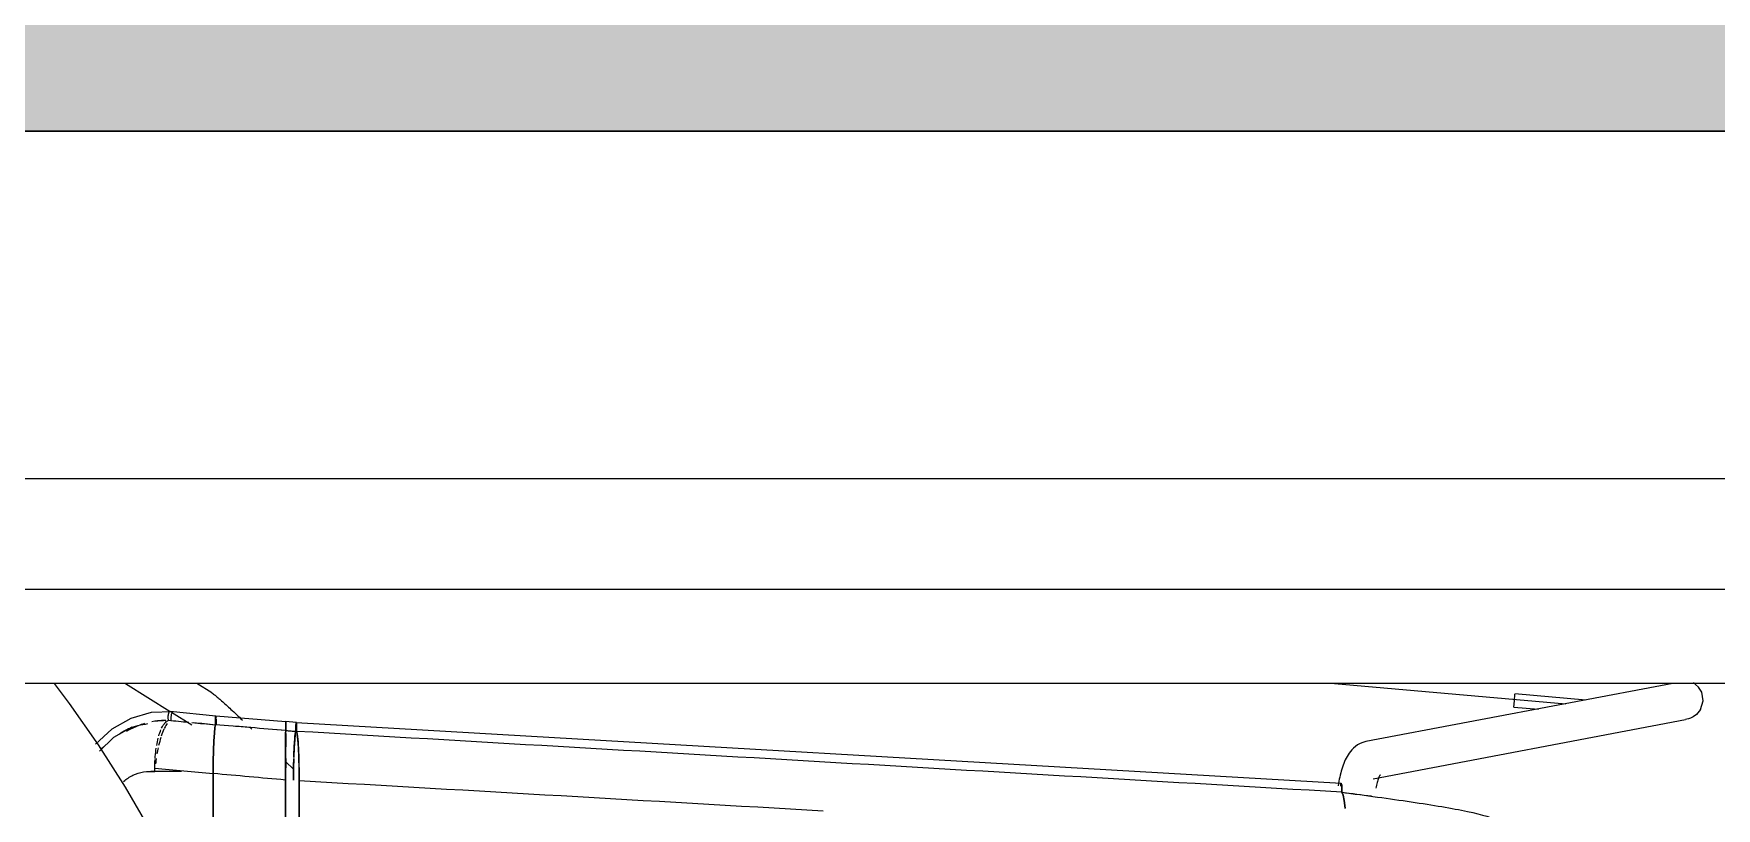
# Model space of a CAD drawing. Header units: millimetres. Extents: x 155927 to 317870, y -36033 to 97293.
# Drawn here: x 228185 to 228720, y 25312 to 25558 of the extents above; entities that cross this region are included whole.
import ezdxf

# ---------------------------------------------------------------- set-up
doc = ezdxf.new("R2010")
doc.units = ezdxf.units.MM
doc.header["$MEASUREMENT"] = 0
for name, color, linetype, lineweight in [('A-WALL', 7, 'CONTINUOUS', 9), ('A-WALL-PATT', 7, 'CONTINUOUS', 9), ('I-FURN', 8, 'CONTINUOUS', 9)]:
    doc.layers.add(name, color=color, linetype=linetype, lineweight=lineweight)

msp = doc.modelspace()

# ---------------------------------------------------------------- hatches: boundary and pattern name
at = {"layer": 'A-WALL-PATT'}
msp.add_hatch(color=256, dxfattribs=at).paths.add_polyline_path([(226472.83, 25526.61), (230738.83, 25526.61), (230738.83, 25648.61), (228643.41, 25648.61), (228643.41, 25646.74), (227545.01, 25646.74), (227545.01, 25648.61), (226472.83, 25648.61)], flags=0)

# ---------------------------------------------------------------- linework, layer by layer
at = {"layer": 'A-WALL', "lineweight": 30}
msp.add_line((226472.83, 25526.61), (230738.83, 25526.61), dxfattribs=at)
at = {"layer": 'I-FURN'}
for p, q in [((228942.16, 25416.26), (226542.16, 25416.26)), ((226542.16, 25381.26), (228942.16, 25381.26)), ((226542.16, 25381.26), (228942.16, 25381.26)), ((228942.16, 25351.26), (226542.16, 25351.26)), ((228196.55, 25344.89), (228191.72, 25351.26)), ((228214.33, 25351.26), (228228.55, 25342.35)), ((228241.74, 25348.25), (228236.93, 25351.26)), ((228598.3, 25351.26), (228671.74, 25344.81)), ((228705.73, 25351.26), (228608.32, 25332.8)), ((228713, 25350.98), (228712.3, 25351.46)), ((228713.91, 25350.13), (228713, 25350.98)), ((228714.95, 25348.47), (228713.91, 25350.13)), ((228205.71, 25331.77), (228196.55, 25344.89)), ((228241.74, 25348.25), (228242.06, 25348.03)), ((228242.06, 25348.03), (228242.32, 25347.85)), ((228242.32, 25347.85), (228242.55, 25347.68)), ((228242.55, 25347.68), (228242.77, 25347.5)), ((228242.77, 25347.5), (228242.99, 25347.32)), ((228242.99, 25347.32), (228243.22, 25347.13)), ((228243.22, 25347.13), (228243.46, 25346.93)), ((228243.46, 25346.93), (228243.71, 25346.72)), ((228243.71, 25346.72), (228243.98, 25346.49)), ((228243.98, 25346.49), (228244.26, 25346.24)), ((228244.26, 25346.24), (228244.55, 25345.99)), ((228244.55, 25345.99), (228244.86, 25345.71)), ((228244.86, 25345.71), (228245.19, 25345.43)), ((228245.19, 25345.43), (228245.52, 25345.13)), ((228245.52, 25345.13), (228245.87, 25344.81)), ((228245.87, 25344.81), (228246.24, 25344.48)), ((228246.24, 25344.48), (228246.62, 25344.14)), ((228246.62, 25344.14), (228247.01, 25343.78)), ((228247.01, 25343.78), (228247.41, 25343.41)), ((228655.26, 25343.76), (228655.44, 25345.8)), ((228655.26, 25343.76), (228663.15, 25343.06)), ((228655.44, 25345.8), (228655.62, 25347.86)), ((228678.11, 25346.01), (228655.63, 25347.99)), ((228714.6, 25342.96), (228715.44, 25345.71)), ((228715.44, 25345.71), (228714.95, 25348.47)), ((228215.98, 25340.14), (228209.96, 25336.75)), ((228222.5, 25342.01), (228215.98, 25340.14)), ((228229.4, 25342.3), (228222.5, 25342.01)), ((228228.51, 25342.42), (228243, 25341)), ((228228.92, 25342.12), (228235.36, 25338.08)), ((228242.91, 25340.06), (228242.9, 25339.61)), ((228242.9, 25339.6), (228242.91, 25340.06)), ((228242.9, 25339.61), (228242.9, 25339.12)), ((228242.9, 25339.11), (228242.9, 25339.6)), ((228242.9, 25339.12), (228242.9, 25338.62)), ((228242.9, 25338.62), (228242.9, 25339.11)), ((228242.9, 25338.62), (228242.91, 25338.15)), ((228242.91, 25338.15), (228242.9, 25338.62)), ((228242.93, 25340.45), (228242.91, 25340.06)), ((228242.91, 25340.06), (228242.93, 25340.44)), ((228242.95, 25340.74), (228242.93, 25340.45)), ((228242.93, 25340.44), (228242.95, 25340.74)), ((228242.98, 25340.93), (228242.95, 25340.74)), ((228242.98, 25340.93), (228243, 25341)), ((228243, 25341), (228242.98, 25340.93)), ((228243, 25341), (228265.2, 25339.17)), ((228243.03, 25340.94), (228243, 25341)), ((228243, 25341), (228243.03, 25340.93)), ((228243.05, 25340.75), (228243.03, 25340.94)), ((228243.03, 25340.93), (228243.05, 25340.74)), ((228243.07, 25340.46), (228243.05, 25340.75)), ((228243.05, 25340.74), (228243.07, 25340.45)), ((228243.1, 25339.62), (228243.09, 25340.07)), ((228243.09, 25340.07), (228243.1, 25339.62)), ((228243.11, 25339.13), (228243.1, 25339.62)), ((228243.1, 25339.62), (228243.11, 25339.13)), ((228243.1, 25338.63), (228243.11, 25339.13)), ((228243.11, 25339.13), (228243.1, 25338.63)), ((228243.1, 25338.16), (228243.1, 25338.63)), ((228243.1, 25338.63), (228243.1, 25338.16)), ((228247.41, 25343.41), (228247.82, 25343.03)), ((228247.82, 25343.03), (228248.25, 25342.64)), ((228248.25, 25342.64), (228248.68, 25342.24)), ((228248.68, 25342.24), (228249.13, 25341.82)), ((228249.13, 25341.82), (228249.58, 25341.4)), ((228249.58, 25341.4), (228250.04, 25340.97)), ((228250.04, 25340.97), (228250.51, 25340.53)), ((228250.51, 25340.53), (228250.99, 25340.08)), ((228250.99, 25340.08), (228251.47, 25339.63)), ((228268.56, 25338.9), (228265.2, 25339.17)), ((228265.2, 25339.1), (228265.2, 25339.17)), ((228265.2, 25339.17), (228265.21, 25339.1)), ((228265.21, 25339.1), (228265.2, 25339.17)), ((228265.2, 25339.17), (228265.2, 25339.11)), ((228265.2, 25339.11), (228265.2, 25338.92)), ((228265.2, 25338.91), (228265.2, 25339.1)), ((228265.2, 25338.92), (228265.2, 25338.63)), ((228265.2, 25338.62), (228265.2, 25338.91)), ((228265.2, 25338.63), (228265.2, 25338.24)), ((228265.2, 25338.24), (228265.2, 25338.62)), ((228265.2, 25337.79), (228265.2, 25338.24)), ((228265.2, 25338.24), (228265.2, 25337.79)), ((228265.21, 25339.1), (228265.21, 25338.91)), ((228265.21, 25338.92), (228265.21, 25339.1)), ((228265.21, 25338.62), (228265.21, 25338.92)), ((228265.21, 25338.91), (228265.21, 25338.62)), ((228265.21, 25338.62), (228265.21, 25338.23)), ((228265.21, 25338.24), (228265.21, 25338.62)), ((228265.21, 25337.79), (228265.21, 25338.24)), ((228265.21, 25338.23), (228265.21, 25337.78)), ((228268.49, 25338.34), (228268.47, 25337.96)), ((228268.51, 25338.64), (228268.49, 25338.34)), ((228268.53, 25338.83), (228268.51, 25338.64)), ((228268.56, 25338.9), (228268.53, 25338.83)), ((228268.56, 25338.9), (228600.47, 25319.61)), ((228268.59, 25338.83), (228268.56, 25338.9)), ((228268.62, 25338.64), (228268.59, 25338.83)), ((228268.64, 25338.35), (228268.62, 25338.64)), ((228268.66, 25337.97), (228268.64, 25338.35)), ((228610.55, 25321.01), (228709.84, 25339.82)), ((228710.26, 25339.91), (228709.84, 25339.82)), ((228710.78, 25340.05), (228710.26, 25339.91)), ((228711.4, 25340.26), (228710.78, 25340.05)), ((228712.2, 25340.64), (228711.4, 25340.26)), ((228713.28, 25341.38), (228712.2, 25340.64)), ((228714.6, 25342.96), (228713.28, 25341.38)), ((228209.96, 25336.75), (228204.81, 25332.01)), ((228210.55, 25334.07), (228206.08, 25329.8)), ((228216.38, 25337.43), (228210.55, 25334.07)), ((228242.27, 25330.01), (228242.39, 25333.05)), ((228242.39, 25333.04), (228242.27, 25329.94)), ((228242.39, 25333.08), (228242.54, 25335.52)), ((228242.54, 25335.52), (228242.39, 25333.04)), ((228242.54, 25335.54), (228242.72, 25337.26)), ((228242.72, 25337.26), (228242.54, 25335.52)), ((228242.72, 25337.26), (228242.91, 25338.15)), ((228242.91, 25338.15), (228242.72, 25337.26)), ((228253.96, 25337.27), (228254.47, 25336.78)), ((228265.17, 25333.7), (228265.16, 25331.2)), ((228265.16, 25331.2), (228265.17, 25333.69)), ((228265.18, 25335.45), (228265.17, 25333.7)), ((228265.17, 25333.7), (228265.18, 25335.44)), ((228265.18, 25335.44), (228265.2, 25336.33)), ((228265.2, 25336.33), (228265.18, 25335.45)), ((228265.2, 25337.3), (228265.2, 25337.79)), ((228265.2, 25337.79), (228265.2, 25337.3)), ((228265.2, 25336.8), (228265.2, 25337.3)), ((228265.2, 25337.3), (228265.2, 25336.8)), ((228265.2, 25336.33), (228265.2, 25336.8)), ((228265.2, 25336.8), (228265.2, 25336.33)), ((228265.21, 25337.29), (228265.21, 25337.79)), ((228265.21, 25337.78), (228265.21, 25337.29)), ((228265.21, 25337.29), (228265.21, 25336.79)), ((228265.21, 25336.8), (228265.21, 25337.29)), ((228265.21, 25336.33), (228265.21, 25336.8)), ((228265.21, 25336.79), (228265.21, 25336.32)), ((228265.23, 25335.43), (228265.24, 25333.68)), ((228265.24, 25333.68), (228265.23, 25335.43)), ((228265.24, 25333.68), (228265.25, 25331.18)), ((228265.25, 25331.18), (228265.24, 25333.68)), ((228268.06, 25333.4), (228267.9, 25330.9)), ((228268.25, 25335.15), (228268.06, 25333.4)), ((228268.46, 25336.05), (228268.25, 25335.15)), ((228268.46, 25337.51), (228268.45, 25337.02)), ((228268.45, 25337.02), (228268.45, 25336.52)), ((228268.45, 25336.52), (228268.46, 25336.05)), ((228268.47, 25337.96), (228268.46, 25337.51)), ((228268.67, 25337.52), (228268.66, 25337.97)), ((228268.66, 25336.06), (228268.67, 25336.53)), ((228268.87, 25335.17), (228268.66, 25336.06)), ((228268.67, 25337.03), (228268.67, 25337.52)), ((228268.67, 25336.53), (228268.67, 25337.03)), ((228269.07, 25333.42), (228268.87, 25335.17)), ((228269.23, 25330.92), (228269.07, 25333.42)), ((228214.33, 25318.29), (228205.71, 25331.77)), ((228242.2, 25326.51), (228242.27, 25329.95)), ((228242.27, 25329.94), (228242.2, 25326.41)), ((228265.14, 25324.5), (228265.15, 25328.06)), ((228265.15, 25328.06), (228265.14, 25324.5)), ((228265.16, 25331.2), (228265.15, 25328.06)), ((228265.15, 25328.06), (228265.16, 25331.19)), ((228267.9, 25330.9), (228267.77, 25327.79)), ((228269.35, 25327.79), (228269.23, 25330.92)), ((228269.43, 25324.23), (228269.35, 25327.79)), ((228602.02, 25327.55), (228601.74, 25327)), ((228602.31, 25328.09), (228602.02, 25327.55)), ((228602.63, 25328.63), (228602.31, 25328.09)), ((228602.99, 25329.16), (228602.63, 25328.63)), ((228603.39, 25329.7), (228602.99, 25329.16)), ((228603.84, 25330.23), (228603.39, 25329.7)), ((228604.36, 25330.75), (228603.84, 25330.23)), ((228604.96, 25331.26), (228604.36, 25330.75)), ((228605.65, 25331.74), (228604.96, 25331.26)), ((228606.44, 25332.18), (228605.65, 25331.74)), ((228607.33, 25332.54), (228606.44, 25332.18)), ((228608.32, 25332.8), (228607.33, 25332.54)), ((228232.13, 25323.36), (228222.38, 25323.36)), ((228223.62, 25323.3), (228223.62, 25324.35)), ((228242.17, 25322.77), (228242.2, 25326.41)), ((228242.2, 25326.41), (228242.17, 25322.65)), ((228242.17, 25322.65), (228242.17, 25262.53)), ((228242.17, 25262.53), (228242.17, 25322.65)), ((228267.82, 25323.93), (228265.14, 25326.5)), ((228265.14, 25324.5), (228265.14, 25320.71)), ((228265.14, 25320.71), (228265.14, 25324.49)), ((228265.26, 25327.45), (228265.27, 25324.5)), ((228265.27, 25324.5), (228265.26, 25327.45)), ((228267.7, 25324.24), (228267.67, 25320.55)), ((228267.76, 25327.44), (228267.7, 25324.24)), ((228269.46, 25320.44), (228269.43, 25324.23)), ((228600.12, 25322.2), (228599.97, 25321.55)), ((228600.28, 25322.84), (228600.12, 25322.2)), ((228600.45, 25323.47), (228600.28, 25322.84)), ((228600.64, 25324.09), (228600.45, 25323.47)), ((228600.83, 25324.7), (228600.64, 25324.09)), ((228601.04, 25325.29), (228600.83, 25324.7)), ((228601.26, 25325.87), (228601.04, 25325.29)), ((228601.49, 25326.44), (228601.26, 25325.87)), ((228601.74, 25327), (228601.49, 25326.44)), ((228612.77, 25322.2), (228612.72, 25322.13)), ((228612.78, 25322.23), (228612.77, 25322.2)), ((228222.41, 25304.48), (228214.33, 25318.29)), ((228265.14, 25187.07), (228265.14, 25320.71)), ((228265.14, 25320.71), (228265.14, 25187.07)), ((228269.46, 25157.85), (228269.46, 25320.44)), ((228269.46, 25320.44), (228269.46, 25157.85)), ((228599.56, 25319.5), (228599.45, 25318.8)), ((228599.69, 25320.2), (228599.56, 25319.5)), ((228599.82, 25320.88), (228599.69, 25320.2)), ((228599.97, 25321.55), (228599.82, 25320.88)), ((228600.32, 25319.07), (228600.29, 25318.69)), ((228600.29, 25318.69), (228600.32, 25319.07)), ((228600.37, 25319.36), (228600.32, 25319.07)), ((228600.32, 25319.07), (228600.37, 25319.36)), ((228600.47, 25319.61), (228600.42, 25319.54)), ((228600.42, 25319.55), (228600.47, 25319.61)), ((228600.62, 25319.04), (228600.58, 25319.34)), ((228600.58, 25319.34), (228600.62, 25319.05)), ((228600.62, 25319.05), (228600.65, 25318.66)), ((228600.65, 25318.66), (228600.62, 25319.04)), ((228600.67, 25318.2), (228600.65, 25318.66)), ((228600.65, 25318.66), (228600.67, 25318.21)), ((228600.66, 25316.74), (228600.68, 25317.21)), ((228600.68, 25317.21), (228600.66, 25316.74)), ((228600.67, 25318.21), (228600.68, 25317.71)), ((228600.68, 25317.71), (228600.67, 25318.2)), ((228600.68, 25317.21), (228600.68, 25317.71)), ((228600.68, 25317.71), (228600.68, 25317.21)), ((228611.58, 25318.46), (228611.48, 25317.97)), ((228611.68, 25318.93), (228611.58, 25318.46)), ((228611.78, 25319.38), (228611.68, 25318.93)), ((228611.89, 25319.8), (228611.78, 25319.38)), ((228612, 25320.19), (228611.89, 25319.8)), ((228612.1, 25320.56), (228612, 25320.19)), ((228612.21, 25320.89), (228612.1, 25320.56)), ((228612.32, 25321.2), (228612.21, 25320.89)), ((228612.42, 25321.47), (228612.32, 25321.2)), ((228612.51, 25321.7), (228612.42, 25321.47)), ((228612.6, 25321.89), (228612.51, 25321.7)), ((228612.68, 25322.04), (228612.6, 25321.89)), ((228612.72, 25322.13), (228612.68, 25322.04)), ((228600.66, 25316.74), (228601.06, 25315.84)), ((228601.06, 25315.84), (228600.66, 25316.74)), ((228601.06, 25315.84), (228601.43, 25314.1)), ((228601.43, 25314.09), (228601.06, 25315.84)), ((228601.43, 25314.09), (228601.74, 25311.63)), ((228601.74, 25311.6), (228601.43, 25314.09))]:
    msp.add_line(p, q, dxfattribs=at)
for points, knots in [([(228212.49, 25335.38), (228213.38, 25335.95), (228216.21, 25337.61), (228219.31, 25338.22), (228221.45, 25338.51)], [0.591443, 0.591443, 0.591443, 0.591443, 0.6666667, 0.8236682, 0.8236682, 0.8236682, 0.8236682]), ([(228220.35, 25338.51), (228219, 25338.11), (228217.04, 25337.38), (228215.22, 25336.38), (228214.64, 25336.03)], [0.2297626, 0.2297626, 0.2297626, 0.2297626, 0.3333333, 0.3824546, 0.3824546, 0.3824546, 0.3824546]), ([(228225.8, 25337.06), (228226.12, 25337.75), (228226.82, 25338.88), (228227.56, 25339.44), (228227.95, 25339.58)], [0.6690305, 0.6690305, 0.6690305, 0.6690305, 0.8333333, 1, 1, 1, 1]), ([(228227.95, 25339.58), (228227.93, 25339.73), (228227.9, 25340.01), (228227.89, 25340.44), (228227.9, 25340.81), (228227.92, 25341.1), (228227.95, 25341.37), (228228, 25341.62), (228228.07, 25341.85), (228228.13, 25342.04), (228228.23, 25342.24), (228228.32, 25342.34), (228228.36, 25342.37)], [0, 0, 0, 0, 0.0555556, 0.1111111, 0.1666667, 0.1944444, 0.2222222, 0.2777778, 0.3055556, 0.3333333, 0.3888889, 0.4444444, 0.4444444, 0.4444444, 0.4444444]), ([(228268.56, 25338.9), (228268.58, 25338.9), (228268.61, 25338.76), (228268.64, 25338.37), (228268.66, 25337.99), (228268.67, 25337.53), (228268.67, 25337.03), (228268.67, 25336.53), (228268.67, 25336.21), (228268.66, 25336.06)], [-0.498493, -0.498493, -0.498493, -0.498493, -0.375, -0.3125, -0.25, -0.1875, -0.125, -0.0625, 0, 0, 0, 0]), ([(228265.21, 25336.33), (228261.52, 25336.63), (228256.18, 25337.07), (228250.85, 25337.52), (228249.21, 25337.65)], [0, 0, 0, 0, 0.5, 0.7233886, 0.7233886, 0.7233886, 0.7233886]), ([(228267.77, 25327.79), (228267.81, 25328.92), (228267.89, 25331.02), (228268.11, 25334.37), (228268.32, 25335.77), (228268.46, 25336.05)], [-0.6666667, -0.6666667, -0.6666667, -0.6666667, -0.5, -0.3333333, 0, 0, 0, 0]), ([(228268.66, 25336.06), (228268.81, 25335.78), (228269.02, 25334.4), (228269.24, 25331.04), (228269.36, 25327.87), (228269.44, 25324.27), (228269.46, 25321.72), (228269.46, 25320.44)], [-1, -1, -1, -1, -0.666667, -0.5, -0.333333, -0.166667, 0, 0, 0, 0]), ([(228223.74, 25327.44), (228223.75, 25327.65), (228223.84, 25328.76), (228223.96, 25329.85), (228224.09, 25330.7)], [0.1378956, 0.1378956, 0.1378956, 0.1378956, 0.1666667, 0.2913131, 0.2913131, 0.2913131, 0.2913131]), ([(228213.73, 25320.19), (228214.63, 25320.96), (228217.63, 25322.89), (228221.23, 25323.52), (228223.62, 25323.3)], [0.5, 0.5, 0.5, 0.5, 0.6666667, 1, 1, 1, 1]), ([(228224.07, 25327.43), (228224.06, 25327.35), (228223.98, 25326.8), (228223.92, 25326.24), (228223.87, 25325.76)], [-0.17734281, -0.17734281, -0.17734281, -0.17734281, -0.16666667, -0.10519756, -0.10519756, -0.10519756, -0.10519756]), ([(228600.66, 25316.74), (228608.21, 25315.72), (228623.42, 25313.69), (228641.86, 25310.64), (228650.16, 25308.2), (228651.76, 25306.78), (228651.95, 25306.37)], [0, 0, 0, 0, 0.25, 0.5, 0.75, 0.8499411, 0.8499411, 0.8499411, 0.8499411])]:
    msp.add_open_spline(points, degree=3, knots=knots, dxfattribs=at)
for points in [[(228222.67, 25339.24), (228223.91, 25339.43), (228225.16, 25339.47), (228226.43, 25339.48)], [(228227.12, 25339.54), (228226.22, 25339.53), (228225.33, 25339.47), (228224.43, 25339.37)], [(228227.6, 25338.57), (228227.28, 25338.17), (228226.95, 25337.64), (228226.64, 25337)], [(228227.95, 25339.58), (228230.08, 25339.38), (228232.22, 25339.17), (228234.39, 25338.96)], [(228229.26, 25342.24), (228229.21, 25342.2), (228229.12, 25342.07), (228228.99, 25341.78), (228228.87, 25341.39), (228228.78, 25340.94), (228228.71, 25340.44), (228228.68, 25339.95), (228228.68, 25339.63), (228228.69, 25339.48)], [(228235.37, 25338.87), (228237.87, 25338.63), (228240.38, 25338.39), (228242.91, 25338.15)], [(228236.01, 25338.87), (228238.3, 25338.64), (228240.6, 25338.41), (228242.91, 25338.18)], [(228268.46, 25336.05), (228268.45, 25336.65), (228268.45, 25338.16), (228268.52, 25338.9), (228268.56, 25338.9)], [(228224.22, 25331.55), (228224.37, 25332.39), (228224.53, 25333.2), (228224.72, 25333.94)], [(228225.54, 25334.13), (228225.28, 25333.33), (228225.06, 25332.45), (228224.84, 25331.53)], [(228224.9, 25334.6), (228225.11, 25335.33), (228225.34, 25335.97), (228225.59, 25336.57)], [(228226.53, 25336.76), (228226.23, 25336.12), (228225.95, 25335.38), (228225.69, 25334.56)], [(228265.2, 25336.33), (228261.48, 25336.64), (228254.04, 25337.24), (228246.62, 25337.84), (228242.91, 25338.15)], [(228265.2, 25336.33), (228265.77, 25336.29), (228266.93, 25336.2), (228268.08, 25336.11), (228268.66, 25336.06)], [(228265.21, 25336.32), (228265.75, 25336.28), (228266.84, 25336.19), (228267.92, 25336.1), (228268.46, 25336.05)], [(228600.66, 25316.74), (228545.42, 25319.96), (228434.83, 25326.4), (228324.07, 25332.84), (228268.66, 25336.06)], [(228206.09, 25329.75), (228206.48, 25330.21), (228206.88, 25330.67), (228207.28, 25331.13)], [(228224.69, 25330.87), (228224.55, 25330.23), (228224.41, 25329.56), (228224.29, 25328.88)], [(228222.1, 25323.35), (228222.61, 25323.36), (228223.11, 25323.35), (228223.62, 25323.3)], [(228223.62, 25324.35), (228223.63, 25325.3), (228223.66, 25326.22), (228223.72, 25327.13)], [(228223.62, 25324.35), (228226.65, 25324.09), (228232.79, 25323.55), (228239.04, 25322.96), (228242.17, 25322.65)], [(228242.17, 25322.77), (228245.99, 25322.43), (228249.82, 25322.08), (228253.65, 25321.74)], [(228267.67, 25320.55), (228267.67, 25322.94), (228267.7, 25325.34), (228267.76, 25327.44)], [(228253.65, 25321.74), (228257.48, 25321.39), (228261.31, 25321.05), (228265.14, 25320.71)], [(228269.46, 25320.44), (228324.98, 25317.25), (228380.51, 25314.05), (228435.95, 25310.86)], [(228600.67, 25316.73), (228603.8, 25316.33), (228606.96, 25315.94), (228610.07, 25315.54)]]:
    msp.add_open_spline(points, degree=3, dxfattribs=at)

doc.saveas('drawing.dxf')
